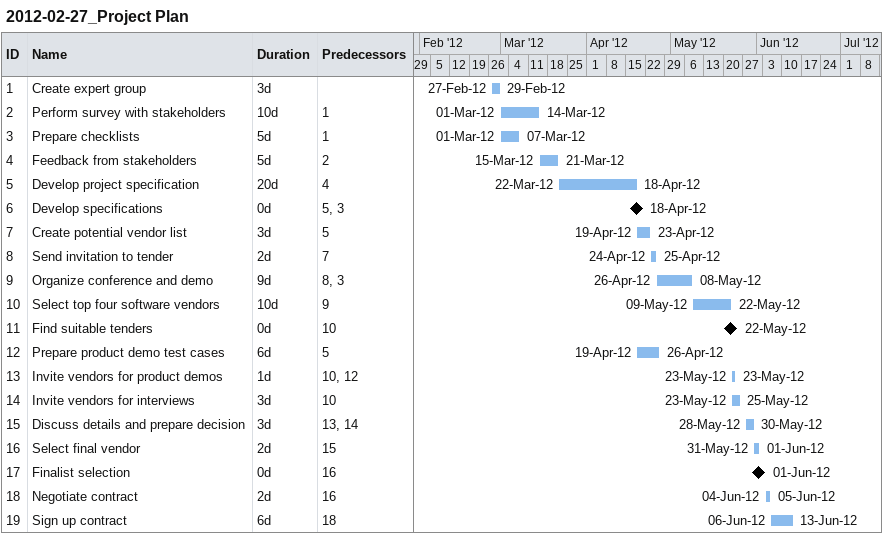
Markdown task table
2012-02-27_Project Plan

| ID | Task | Duration | Start | Finish | Predecessors |
|---|---|---|---|---|---|
| 1 | Create expert group | 3d | 2012-02-27 | 2012-02-29 |  |
| 2 | Perform survey with stakeholders | 10d | 2012-03-01 | 2012-03-14 | 1 |
| 3 | Prepare checklists | 5d | 2012-03-01 | 2012-03-07 | 1 |
| 4 | Feedback from stakeholders | 5d | 2012-03-15 | 2012-03-21 | 2 |
| 5 | Develop project specification | 20d | 2012-03-22 | 2012-04-18 | 4 |
| 6 | Develop specifications | 0d | 2012-04-18 | 2012-04-18 | 5, 3 |
| 7 | Create potential vendor list | 3d | 2012-04-19 | 2012-04-23 | 5 |
| 8 | Send invitation to tender | 2d | 2012-04-24 | 2012-04-25 | 7 |
| 9 | Organize conference and demo | 9d | 2012-04-26 | 2012-05-08 | 8, 3 |
| 10 | Select top four software vendors | 10d | 2012-05-09 | 2012-05-22 | 9 |
| 11 | Find suitable tenders | 0d | 2012-05-22 | 2012-05-22 | 10 |
| 12 | Prepare product demo test cases | 6d | 2012-04-19 | 2012-04-26 | 5 |
| 13 | Invite vendors for product demos | 1d | 2012-05-23 | 2012-05-23 | 10, 12 |
| 14 | Invite vendors for interviews | 3d | 2012-05-23 | 2012-05-25 | 10 |
| 15 | Discuss details and prepare decision | 3d | 2012-05-28 | 2012-05-30 | 13, 14 |
| 16 | Select final vendor | 2d | 2012-05-31 | 2012-06-01 | 15 |
| 17 | Finalist selection | 0d | 2012-06-01 | 2012-06-01 | 16 |
| 18 | Negotiate contract | 2d | 2012-06-04 | 2012-06-05 | 16 |
| 19 | Sign up contract | 6d | 2012-06-06 | 2012-06-13 | 18 |
